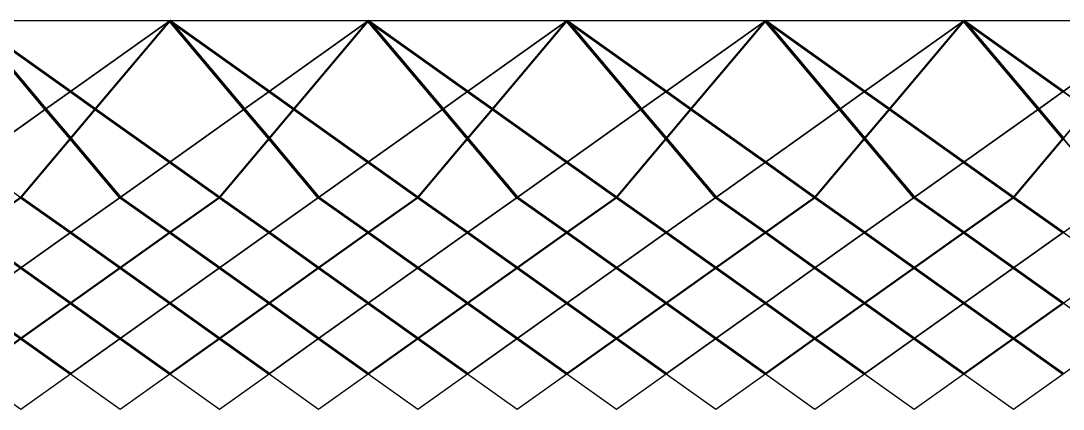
# Model space of a CAD drawing. Extents: x 0 to 143, y 53 to 59.
# Drawn here: x 79.05 to 95.17, y 52.94 to 58.95 of the extents above; entities that cross this region are included whole.
import ezdxf

# ---------------------------------------------------------------- set-up
doc = ezdxf.new("R2010")
doc.units = 0
doc.header["$MEASUREMENT"] = 0
doc.layers.add('Concrete bases', color=31, linetype='CONTINUOUS')
doc.layers.add('Faces', color=7, linetype='CONTINUOUS')
for name, color, linetype, lineweight in [('Tendons 1 internal', 50, 'CONTINUOUS', 50), ('Tendons 2 external', 201, 'CONTINUOUS', 35), ('Tendons 3 middle', 170, 'CONTINUOUS', 60)]:
    doc.layers.add(name, color=color, linetype=linetype, lineweight=lineweight)

msp = doc.modelspace()

# ---------------------------------------------------------------- linework, layer by layer
at = {"layer": 'Concrete bases'}
for points in [[(78.285001, 58.948413), (77.133751, 57.583867), (78.285001, 56.765139), (79.436251, 57.583867)], [(81.355001, 58.948413), (78.285001, 58.948413), (79.820001, 57.856776)], [(78.285001, 58.948413), (79.436251, 57.583867), (79.820001, 57.856776)], [(81.355001, 58.948413), (79.820001, 57.856776), (80.203751, 57.583867)], [(81.355001, 58.948413), (80.203751, 57.583867), (81.355001, 56.765139), (82.506251, 57.583867)], [(81.355001, 58.948413), (82.506251, 57.583866), (82.890001, 57.856776)], [(84.425001, 58.948413), (81.355001, 58.948413), (82.890001, 57.856776)], [(84.425001, 58.948413), (82.890001, 57.856776), (83.273751, 57.583866)], [(84.425001, 58.948413), (83.273751, 57.583866), (84.425001, 56.765139), (85.576251, 57.583867)], [(87.495001, 58.948413), (84.425001, 58.948413), (85.960001, 57.856776)], [(84.425001, 58.948413), (85.576251, 57.583866), (85.960001, 57.856776)], [(87.495001, 58.948413), (85.960001, 57.856776), (86.343751, 57.583866)], [(87.495001, 58.948413), (86.343751, 57.583866), (87.495001, 56.765139), (88.646251, 57.583866)], [(90.565001, 58.948413), (87.495001, 58.948413), (89.030001, 57.856776)], [(87.495001, 58.948413), (88.646251, 57.583866), (89.030001, 57.856776)], [(90.565001, 58.948413), (89.030001, 57.856776), (89.413751, 57.583866)], [(90.565001, 58.948413), (89.413751, 57.583866), (90.565001, 56.765138), (91.716251, 57.583866)], [(90.565001, 58.948413), (91.716251, 57.583866), (92.100001, 57.856776)], [(93.635001, 58.948413), (90.565001, 58.948413), (92.100001, 57.856776)], [(93.635001, 58.948413), (92.100001, 57.856776), (92.483751, 57.583867)], [(93.635001, 58.948413), (92.483751, 57.583867), (93.635001, 56.765139), (94.786251, 57.583867)], [(93.635001, 58.948413), (94.786251, 57.583867), (95.170001, 57.856776)], [(96.705001, 58.948413), (93.635001, 58.948413), (95.170001, 57.856776)], [(96.705001, 58.948413), (95.170001, 57.856776), (95.553751, 57.583867)], [(80.203751, 57.583867), (79.820001, 57.856776), (79.436251, 57.583867), (79.820001, 57.129018)], [(83.273751, 57.583866), (82.890001, 57.856776), (82.506251, 57.583866), (82.890001, 57.129018)], [(86.343751, 57.583866), (85.960001, 57.856776), (85.576251, 57.583866), (85.960001, 57.129018)], [(89.413751, 57.583866), (89.030001, 57.856776), (88.646251, 57.583866), (89.030001, 57.129018)], [(92.483751, 57.583866), (92.100001, 57.856776), (91.716251, 57.583866), (92.100001, 57.129018)], [(95.553751, 57.583867), (95.170001, 57.856776), (94.786251, 57.583867), (95.170001, 57.129018)], [(79.820001, 57.129018), (79.436251, 57.583867), (78.285001, 56.765139), (79.052501, 56.21932)], [(81.355001, 56.765139), (80.203751, 57.583867), (79.820001, 57.129018), (80.587501, 56.21932)], [(82.890001, 57.129018), (82.506251, 57.583866), (81.355001, 56.765139), (82.122501, 56.21932)], [(83.273751, 57.583866), (82.890001, 57.129018), (83.657501, 56.21932), (84.425001, 56.765139)], [(85.960001, 57.129018), (85.576251, 57.583866), (84.425001, 56.765139), (85.192501, 56.21932)], [(87.495001, 56.765139), (86.343751, 57.583866), (85.960001, 57.129018), (86.727501, 56.21932)], [(89.030001, 57.129018), (88.646251, 57.583866), (87.495001, 56.765138), (88.262501, 56.21932)], [(90.565001, 56.765138), (89.413751, 57.583866), (89.030001, 57.129018), (89.797501, 56.21932)], [(92.100001, 57.129018), (91.716251, 57.583866), (90.565001, 56.765138), (91.332501, 56.21932)], [(92.483751, 57.583866), (92.100001, 57.129018), (92.867501, 56.21932), (93.635001, 56.765139)], [(95.170001, 57.129018), (94.786251, 57.583867), (93.635001, 56.765139), (94.402501, 56.21932)], [(95.553751, 57.583867), (95.170001, 57.129018), (95.937501, 56.21932), (96.705001, 56.765139)], [(80.587501, 56.21932), (79.820001, 57.129018), (79.052501, 56.21932), (79.820001, 55.673502)], [(83.657501, 56.21932), (82.890001, 57.129018), (82.122501, 56.21932), (82.890001, 55.673501)], [(86.727501, 56.21932), (85.960001, 57.129018), (85.192501, 56.21932), (85.960001, 55.673501)], [(89.797501, 56.21932), (89.030001, 57.129018), (88.262501, 56.21932), (89.030001, 55.673501)], [(92.867501, 56.21932), (92.100001, 57.129018), (91.332501, 56.21932), (92.100001, 55.673501)], [(95.937501, 56.21932), (95.170001, 57.129018), (94.402501, 56.21932), (95.170001, 55.673502)], [(81.355001, 56.765139), (80.587501, 56.21932), (81.355001, 55.673501), (82.122501, 56.21932)], [(84.425001, 56.765139), (83.657501, 56.21932), (84.425001, 55.673501), (85.192501, 56.21932)], [(87.495001, 56.765138), (86.727501, 56.21932), (87.495001, 55.673501), (88.262501, 56.21932)], [(90.565001, 56.765138), (89.797501, 56.21932), (90.565001, 55.673501), (91.332501, 56.21932)], [(93.635001, 56.765139), (92.867501, 56.21932), (93.635001, 55.673501), (94.402501, 56.21932)], [(79.052501, 56.219319), (78.285001, 55.673501), (79.052501, 55.127682), (79.820001, 55.673501)], [(80.587501, 56.219319), (79.820001, 55.673501), (80.587501, 55.127682), (81.355001, 55.673501)], [(82.122501, 56.219319), (81.355001, 55.673501), (82.122501, 55.127682), (82.890001, 55.673501)], [(83.657501, 56.219319), (82.890001, 55.673501), (83.657501, 55.127682), (84.425001, 55.673501)], [(85.192501, 56.219319), (84.425001, 55.673501), (85.192501, 55.127682), (85.960001, 55.673501)], [(86.727501, 56.219319), (85.960001, 55.673501), (86.727501, 55.127682), (87.495001, 55.673501)], [(88.262501, 56.219319), (87.495001, 55.673501), (88.262501, 55.127682), (89.030001, 55.673501)], [(89.797501, 56.219319), (89.030001, 55.673501), (89.797501, 55.127682), (90.565001, 55.673501)], [(91.332501, 56.219319), (90.565001, 55.673501), (91.332501, 55.127682), (92.100001, 55.673501)], [(92.867501, 56.219319), (92.100001, 55.673501), (92.867501, 55.127682), (93.635001, 55.673501)], [(94.402501, 56.219319), (93.635001, 55.673501), (94.402501, 55.127682), (95.170001, 55.673501)], [(79.820001, 55.673501), (79.052501, 55.127682), (79.820001, 54.581864), (80.587501, 55.127682)], [(81.355001, 55.673501), (80.587501, 55.127682), (81.355001, 54.581864), (82.122501, 55.127682)], [(82.890001, 55.673501), (82.122501, 55.127682), (82.890001, 54.581864), (83.657501, 55.127682)], [(84.425001, 55.673501), (83.657501, 55.127682), (84.425001, 54.581864), (85.192501, 55.127682)], [(85.960001, 55.673501), (85.192501, 55.127682), (85.960001, 54.581864), (86.727501, 55.127682)], [(87.495001, 55.673501), (86.727501, 55.127682), (87.495001, 54.581864), (88.262501, 55.127682)], [(89.030001, 55.673501), (88.262501, 55.127682), (89.030001, 54.581863), (89.797501, 55.127682)], [(90.565001, 55.673501), (89.797501, 55.127682), (90.565001, 54.581863), (91.332501, 55.127682)], [(92.100001, 55.673501), (91.332501, 55.127682), (92.100001, 54.581863), (92.867501, 55.127682)], [(93.635001, 55.673501), (92.867501, 55.127682), (93.635001, 54.581863), (94.402501, 55.127682)], [(95.170002, 55.673501), (94.402502, 55.127682), (95.170002, 54.581863), (95.937502, 55.127682)], [(79.052501, 55.127682), (78.285001, 54.581864), (79.052501, 54.036045), (79.820001, 54.581864)], [(80.587501, 55.127682), (79.820001, 54.581864), (80.587501, 54.036045), (81.355001, 54.581864)], [(82.122501, 55.127682), (81.355001, 54.581864), (82.122501, 54.036045), (82.890001, 54.581864)], [(83.657501, 55.127682), (82.890001, 54.581864), (83.657501, 54.036045), (84.425001, 54.581864)], [(85.192501, 55.127682), (84.425001, 54.581864), (85.192501, 54.036045), (85.960001, 54.581864)], [(86.727501, 55.127682), (85.960001, 54.581863), (86.727501, 54.036045), (87.495001, 54.581863)], [(88.262501, 55.127682), (87.495001, 54.581863), (88.262501, 54.036045), (89.030001, 54.581863)], [(89.797501, 55.127682), (89.030001, 54.581863), (89.797501, 54.036045), (90.565001, 54.581863)], [(91.332501, 55.127682), (90.565001, 54.581863), (91.332501, 54.036045), (92.100001, 54.581863)], [(92.867502, 55.127682), (92.100002, 54.581863), (92.867502, 54.036045), (93.635002, 54.581863)], [(94.402502, 55.127682), (93.635002, 54.581863), (94.402502, 54.036045), (95.170002, 54.581863)], [(79.820001, 54.581864), (79.052501, 54.036045), (79.820001, 53.490226), (80.587501, 54.036045)], [(81.355001, 54.581864), (80.587501, 54.036045), (81.355001, 53.490226), (82.122501, 54.036045)], [(82.890001, 54.581864), (82.122501, 54.036045), (82.890001, 53.490226), (83.657501, 54.036045)], [(84.425001, 54.581864), (83.657501, 54.036045), (84.425001, 53.490226), (85.192501, 54.036045)], [(85.960001, 54.581863), (85.192501, 54.036045), (85.960001, 53.490226), (86.727501, 54.036045)], [(87.495001, 54.581863), (86.727501, 54.036045), (87.495001, 53.490226), (88.262501, 54.036045)], [(89.030002, 54.581863), (88.262502, 54.036045), (89.030002, 53.490226), (89.797502, 54.036045)], [(90.565002, 54.581863), (89.797502, 54.036045), (90.565002, 53.490226), (91.332502, 54.036045)], [(92.100002, 54.581863), (91.332502, 54.036045), (92.100002, 53.490226), (92.867502, 54.036045)], [(93.635002, 54.581863), (92.867502, 54.036045), (93.635002, 53.490226), (94.402502, 54.036045)], [(95.170002, 54.581863), (94.402502, 54.036045), (95.170002, 53.490226), (95.937502, 54.036045)], [(79.052501, 54.036045), (78.285001, 53.490226), (79.052501, 52.944408), (79.820001, 53.490226)], [(80.587501, 54.036045), (79.820001, 53.490226), (80.587501, 52.944408), (81.355001, 53.490226)], [(82.122501, 54.036045), (81.355001, 53.490226), (82.122501, 52.944408), (82.890001, 53.490226)], [(83.657501, 54.036045), (82.890001, 53.490226), (83.657501, 52.944408), (84.425001, 53.490226)], [(85.192501, 54.036045), (84.425001, 53.490226), (85.192501, 52.944408), (85.960001, 53.490226)], [(86.727502, 54.036045), (85.960002, 53.490226), (86.727502, 52.944408), (87.495002, 53.490226)], [(88.262502, 54.036045), (87.495002, 53.490226), (88.262502, 52.944408), (89.030002, 53.490226)], [(89.797502, 54.036045), (89.030002, 53.490226), (89.797502, 52.944408), (90.565002, 53.490226)], [(91.332502, 54.036045), (90.565002, 53.490226), (91.332502, 52.944408), (92.100002, 53.490226)], [(92.867502, 54.036045), (92.100002, 53.490226), (92.867502, 52.944408), (93.635002, 53.490226)], [(94.402502, 54.036045), (93.635002, 53.490226), (94.402502, 52.944408), (95.170002, 53.490226)]]:
    msp.add_lwpolyline(points, close=True, dxfattribs=at)
at = {"layer": 'Faces'}
for points in [[(78.285001, 58.948413), (77.133751, 57.583867), (78.285001, 56.765139), (79.436251, 57.583867)], [(81.355001, 58.948413), (78.285001, 58.948413), (79.820001, 57.856776)], [(78.285001, 58.948413), (79.436251, 57.583867), (79.820001, 57.856776)], [(81.355001, 58.948413), (79.820001, 57.856776), (80.203751, 57.583867)], [(81.355001, 58.948413), (80.203751, 57.583867), (81.355001, 56.765139), (82.506251, 57.583867)], [(81.355001, 58.948413), (82.506251, 57.583866), (82.890001, 57.856776)], [(84.425001, 58.948413), (81.355001, 58.948413), (82.890001, 57.856776)], [(84.425001, 58.948413), (82.890001, 57.856776), (83.273751, 57.583866)], [(84.425001, 58.948413), (83.273751, 57.583866), (84.425001, 56.765139), (85.576251, 57.583867)], [(87.495001, 58.948413), (84.425001, 58.948413), (85.960001, 57.856776)], [(84.425001, 58.948413), (85.576251, 57.583866), (85.960001, 57.856776)], [(87.495001, 58.948413), (85.960001, 57.856776), (86.343751, 57.583866)], [(87.495001, 58.948413), (86.343751, 57.583866), (87.495001, 56.765139), (88.646251, 57.583866)], [(90.565001, 58.948413), (87.495001, 58.948413), (89.030001, 57.856776)], [(87.495001, 58.948413), (88.646251, 57.583866), (89.030001, 57.856776)], [(90.565001, 58.948413), (89.030001, 57.856776), (89.413751, 57.583866)], [(90.565001, 58.948413), (89.413751, 57.583866), (90.565001, 56.765138), (91.716251, 57.583866)], [(90.565001, 58.948413), (91.716251, 57.583866), (92.100001, 57.856776)], [(93.635001, 58.948413), (90.565001, 58.948413), (92.100001, 57.856776)], [(93.635001, 58.948413), (92.100001, 57.856776), (92.483751, 57.583867)], [(93.635001, 58.948413), (92.483751, 57.583867), (93.635001, 56.765139), (94.786251, 57.583867)], [(93.635001, 58.948413), (94.786251, 57.583867), (95.170001, 57.856776)], [(96.705001, 58.948413), (93.635001, 58.948413), (95.170001, 57.856776)], [(96.705001, 58.948413), (95.170001, 57.856776), (95.553751, 57.583867)], [(80.203751, 57.583867), (79.820001, 57.856776), (79.436251, 57.583867), (79.820001, 57.129018)], [(83.273751, 57.583866), (82.890001, 57.856776), (82.506251, 57.583866), (82.890001, 57.129018)], [(86.343751, 57.583866), (85.960001, 57.856776), (85.576251, 57.583866), (85.960001, 57.129018)], [(89.413751, 57.583866), (89.030001, 57.856776), (88.646251, 57.583866), (89.030001, 57.129018)], [(92.483751, 57.583866), (92.100001, 57.856776), (91.716251, 57.583866), (92.100001, 57.129018)], [(95.553751, 57.583867), (95.170001, 57.856776), (94.786251, 57.583867), (95.170001, 57.129018)], [(79.820001, 57.129018), (79.436251, 57.583867), (78.285001, 56.765139), (79.052501, 56.21932)], [(81.355001, 56.765139), (80.203751, 57.583867), (79.820001, 57.129018), (80.587501, 56.21932)], [(82.890001, 57.129018), (82.506251, 57.583866), (81.355001, 56.765139), (82.122501, 56.21932)], [(83.273751, 57.583866), (82.890001, 57.129018), (83.657501, 56.21932), (84.425001, 56.765139)], [(85.960001, 57.129018), (85.576251, 57.583866), (84.425001, 56.765139), (85.192501, 56.21932)], [(87.495001, 56.765139), (86.343751, 57.583866), (85.960001, 57.129018), (86.727501, 56.21932)], [(89.030001, 57.129018), (88.646251, 57.583866), (87.495001, 56.765138), (88.262501, 56.21932)], [(90.565001, 56.765138), (89.413751, 57.583866), (89.030001, 57.129018), (89.797501, 56.21932)], [(92.100001, 57.129018), (91.716251, 57.583866), (90.565001, 56.765138), (91.332501, 56.21932)], [(92.483751, 57.583866), (92.100001, 57.129018), (92.867501, 56.21932), (93.635001, 56.765139)], [(95.170001, 57.129018), (94.786251, 57.583867), (93.635001, 56.765139), (94.402501, 56.21932)], [(95.553751, 57.583867), (95.170001, 57.129018), (95.937501, 56.21932), (96.705001, 56.765139)], [(80.587501, 56.21932), (79.820001, 57.129018), (79.052501, 56.21932), (79.820001, 55.673502)], [(83.657501, 56.21932), (82.890001, 57.129018), (82.122501, 56.21932), (82.890001, 55.673501)], [(86.727501, 56.21932), (85.960001, 57.129018), (85.192501, 56.21932), (85.960001, 55.673501)], [(89.797501, 56.21932), (89.030001, 57.129018), (88.262501, 56.21932), (89.030001, 55.673501)], [(92.867501, 56.21932), (92.100001, 57.129018), (91.332501, 56.21932), (92.100001, 55.673501)], [(95.937501, 56.21932), (95.170001, 57.129018), (94.402501, 56.21932), (95.170001, 55.673502)], [(81.355001, 56.765139), (80.587501, 56.21932), (81.355001, 55.673501), (82.122501, 56.21932)], [(84.425001, 56.765139), (83.657501, 56.21932), (84.425001, 55.673501), (85.192501, 56.21932)], [(87.495001, 56.765138), (86.727501, 56.21932), (87.495001, 55.673501), (88.262501, 56.21932)], [(90.565001, 56.765138), (89.797501, 56.21932), (90.565001, 55.673501), (91.332501, 56.21932)], [(93.635001, 56.765139), (92.867501, 56.21932), (93.635001, 55.673501), (94.402501, 56.21932)], [(79.052501, 56.219319), (78.285001, 55.673501), (79.052501, 55.127682), (79.820001, 55.673501)], [(80.587501, 56.219319), (79.820001, 55.673501), (80.587501, 55.127682), (81.355001, 55.673501)], [(82.122501, 56.219319), (81.355001, 55.673501), (82.122501, 55.127682), (82.890001, 55.673501)], [(83.657501, 56.219319), (82.890001, 55.673501), (83.657501, 55.127682), (84.425001, 55.673501)], [(85.192501, 56.219319), (84.425001, 55.673501), (85.192501, 55.127682), (85.960001, 55.673501)], [(86.727501, 56.219319), (85.960001, 55.673501), (86.727501, 55.127682), (87.495001, 55.673501)], [(88.262501, 56.219319), (87.495001, 55.673501), (88.262501, 55.127682), (89.030001, 55.673501)], [(89.797501, 56.219319), (89.030001, 55.673501), (89.797501, 55.127682), (90.565001, 55.673501)], [(91.332501, 56.219319), (90.565001, 55.673501), (91.332501, 55.127682), (92.100001, 55.673501)], [(92.867501, 56.219319), (92.100001, 55.673501), (92.867501, 55.127682), (93.635001, 55.673501)], [(94.402501, 56.219319), (93.635001, 55.673501), (94.402501, 55.127682), (95.170001, 55.673501)], [(79.820001, 55.673501), (79.052501, 55.127682), (79.820001, 54.581864), (80.587501, 55.127682)], [(81.355001, 55.673501), (80.587501, 55.127682), (81.355001, 54.581864), (82.122501, 55.127682)], [(82.890001, 55.673501), (82.122501, 55.127682), (82.890001, 54.581864), (83.657501, 55.127682)], [(84.425001, 55.673501), (83.657501, 55.127682), (84.425001, 54.581864), (85.192501, 55.127682)], [(85.960001, 55.673501), (85.192501, 55.127682), (85.960001, 54.581864), (86.727501, 55.127682)], [(87.495001, 55.673501), (86.727501, 55.127682), (87.495001, 54.581864), (88.262501, 55.127682)], [(89.030001, 55.673501), (88.262501, 55.127682), (89.030001, 54.581863), (89.797501, 55.127682)], [(90.565001, 55.673501), (89.797501, 55.127682), (90.565001, 54.581863), (91.332501, 55.127682)], [(92.100001, 55.673501), (91.332501, 55.127682), (92.100001, 54.581863), (92.867501, 55.127682)], [(93.635001, 55.673501), (92.867501, 55.127682), (93.635001, 54.581863), (94.402501, 55.127682)], [(95.170002, 55.673501), (94.402502, 55.127682), (95.170002, 54.581863), (95.937502, 55.127682)], [(79.052501, 55.127682), (78.285001, 54.581864), (79.052501, 54.036045), (79.820001, 54.581864)], [(80.587501, 55.127682), (79.820001, 54.581864), (80.587501, 54.036045), (81.355001, 54.581864)], [(82.122501, 55.127682), (81.355001, 54.581864), (82.122501, 54.036045), (82.890001, 54.581864)], [(83.657501, 55.127682), (82.890001, 54.581864), (83.657501, 54.036045), (84.425001, 54.581864)], [(85.192501, 55.127682), (84.425001, 54.581864), (85.192501, 54.036045), (85.960001, 54.581864)], [(86.727501, 55.127682), (85.960001, 54.581863), (86.727501, 54.036045), (87.495001, 54.581863)], [(88.262501, 55.127682), (87.495001, 54.581863), (88.262501, 54.036045), (89.030001, 54.581863)], [(89.797501, 55.127682), (89.030001, 54.581863), (89.797501, 54.036045), (90.565001, 54.581863)], [(91.332501, 55.127682), (90.565001, 54.581863), (91.332501, 54.036045), (92.100001, 54.581863)], [(92.867502, 55.127682), (92.100002, 54.581863), (92.867502, 54.036045), (93.635002, 54.581863)], [(94.402502, 55.127682), (93.635002, 54.581863), (94.402502, 54.036045), (95.170002, 54.581863)], [(79.820001, 54.581864), (79.052501, 54.036045), (79.820001, 53.490226), (80.587501, 54.036045)], [(81.355001, 54.581864), (80.587501, 54.036045), (81.355001, 53.490226), (82.122501, 54.036045)], [(82.890001, 54.581864), (82.122501, 54.036045), (82.890001, 53.490226), (83.657501, 54.036045)], [(84.425001, 54.581864), (83.657501, 54.036045), (84.425001, 53.490226), (85.192501, 54.036045)], [(85.960001, 54.581863), (85.192501, 54.036045), (85.960001, 53.490226), (86.727501, 54.036045)], [(87.495001, 54.581863), (86.727501, 54.036045), (87.495001, 53.490226), (88.262501, 54.036045)], [(89.030002, 54.581863), (88.262502, 54.036045), (89.030002, 53.490226), (89.797502, 54.036045)], [(90.565002, 54.581863), (89.797502, 54.036045), (90.565002, 53.490226), (91.332502, 54.036045)], [(92.100002, 54.581863), (91.332502, 54.036045), (92.100002, 53.490226), (92.867502, 54.036045)], [(93.635002, 54.581863), (92.867502, 54.036045), (93.635002, 53.490226), (94.402502, 54.036045)], [(95.170002, 54.581863), (94.402502, 54.036045), (95.170002, 53.490226), (95.937502, 54.036045)], [(79.052501, 54.036045), (78.285001, 53.490226), (79.052501, 52.944408), (79.820001, 53.490226)], [(80.587501, 54.036045), (79.820001, 53.490226), (80.587501, 52.944408), (81.355001, 53.490226)], [(82.122501, 54.036045), (81.355001, 53.490226), (82.122501, 52.944408), (82.890001, 53.490226)], [(83.657501, 54.036045), (82.890001, 53.490226), (83.657501, 52.944408), (84.425001, 53.490226)], [(85.192501, 54.036045), (84.425001, 53.490226), (85.192501, 52.944408), (85.960001, 53.490226)], [(86.727502, 54.036045), (85.960002, 53.490226), (86.727502, 52.944408), (87.495002, 53.490226)], [(88.262502, 54.036045), (87.495002, 53.490226), (88.262502, 52.944408), (89.030002, 53.490226)], [(89.797502, 54.036045), (89.030002, 53.490226), (89.797502, 52.944408), (90.565002, 53.490226)], [(91.332502, 54.036045), (90.565002, 53.490226), (91.332502, 52.944408), (92.100002, 53.490226)], [(92.867502, 54.036045), (92.100002, 53.490226), (92.867502, 52.944408), (93.635002, 53.490226)], [(94.402502, 54.036045), (93.635002, 53.490226), (94.402502, 52.944408), (95.170002, 53.490226)]]:
    msp.add_3dface(points, dxfattribs=at)
at = {"layer": 'Tendons 1 internal', "color": 1, "linetype": 'Continuous', "ltscale": 250}
for p, q in [((81.355002, 58.948412, 0.4), (80.203752, 57.583865, 0.4)), ((84.425002, 58.948412, 0.4), (83.273752, 57.583865, 0.4)), ((87.495002, 58.948412, 0.4), (86.343752, 57.583865, 0.4)), ((90.565002, 58.948412, 0.4), (89.413752, 57.583865, 0.4)), ((93.635002, 58.948412, 0.4), (92.483752, 57.583865, 0.4))]:
    msp.add_line(p, q, dxfattribs=at)
at = {"layer": 'Tendons 1 internal', "linetype": 'Continuous', "ltscale": 250}
for p, q in [((79.820002, 57.129017, 0.4), (80.203752, 57.583865, 0.4)), ((83.273752, 57.583865, 0.4), (82.890002, 57.129016, 0.4)), ((86.343752, 57.583865, 0.4), (85.960002, 57.129016, 0.4)), ((89.413752, 57.583865, 0.4), (89.030002, 57.129016, 0.4)), ((92.100002, 57.129016, 0.4), (92.483752, 57.583865, 0.4)), ((79.820002, 57.129017, 0.4), (79.052502, 56.219319, 0.4)), ((82.890002, 57.129016, 0.4), (82.122502, 56.219319, 0.4)), ((85.960002, 57.129016, 0.4), (85.192502, 56.219319, 0.4)), ((88.262502, 56.219318, 0.4), (89.030002, 57.129016, 0.4)), ((91.332502, 56.219318, 0.4), (92.100002, 57.129016, 0.4)), ((94.402502, 56.219319, 0.4), (95.170002, 57.129016, 0.4)), ((79.052502, 56.219318, 0.4), (78.285002, 55.6735, 0.4)), ((81.355002, 55.6735, 0.4), (82.122502, 56.219319, 0.4)), ((85.192502, 56.219318, 0.4), (84.425002, 55.673499, 0.4)), ((87.495002, 55.6735, 0.4), (88.262502, 56.219318, 0.4)), ((91.332502, 56.219318, 0.4), (90.565002, 55.673499, 0.4)), ((93.635002, 55.6735, 0.4), (94.402502, 56.219318, 0.4)), ((80.587502, 55.127681, 0.4), (81.355002, 55.6735, 0.4)), ((83.657502, 55.127681, 0.4), (84.425002, 55.673499, 0.4)), ((87.495002, 55.673499, 0.4), (86.727502, 55.127681, 0.4)), ((89.797502, 55.127681, 0.4), (90.565002, 55.673499, 0.4)), ((93.635002, 55.673499, 0.4), (92.867502, 55.127681, 0.4)), ((79.820002, 54.581862, 0.4), (80.587502, 55.127681, 0.4)), ((82.890002, 54.581862, 0.4), (83.657502, 55.127681, 0.4)), ((85.960002, 54.581862, 0.4), (86.727502, 55.127681, 0.4)), ((89.797502, 55.127681, 0.4), (89.030002, 54.581862, 0.4)), ((92.100002, 54.581862, 0.4), (92.867502, 55.127681, 0.4)), ((79.052502, 54.036044, 0.4), (79.820002, 54.581862, 0.4)), ((82.122502, 54.036044, 0.4), (82.890002, 54.581862, 0.4)), ((85.192502, 54.036044, 0.4), (85.960002, 54.581862, 0.4)), ((88.262502, 54.036044, 0.4), (89.030002, 54.581862, 0.4)), ((92.100002, 54.581862, 0.4), (91.332502, 54.036043, 0.4)), ((95.170002, 54.581862, 0.4), (94.402502, 54.036043, 0.4)), ((78.285002, 53.490225, 0.4), (79.052502, 54.036044, 0.4)), ((81.355002, 53.490225, 0.4), (82.122502, 54.036044, 0.4)), ((84.425002, 53.490225, 0.4), (85.192502, 54.036044, 0.4)), ((87.495002, 53.490225, 0.4), (88.262502, 54.036044, 0.4)), ((90.565002, 53.490225, 0.4), (91.332502, 54.036043, 0.4)), ((93.635002, 53.490225, 0.4), (94.402502, 54.036043, 0.4))]:
    msp.add_line(p, q, dxfattribs=at)
at = {"layer": 'Tendons 2 external', "color": 1, "linetype": 'Continuous', "ltscale": 250}
for p, q in [((81.355002, 58.948412, 0.9), (79.820002, 57.856775, 0.9)), ((82.890002, 57.856774, 0.9), (84.425002, 58.948412, 0.9)), ((85.960002, 57.856774, 0.9), (87.495002, 58.948412, 0.9)), ((90.565002, 58.948412, 0.9), (89.030002, 57.856774, 0.9)), ((93.635001, 58.948412, 0.9), (92.100001, 57.856775, 0.9))]:
    msp.add_line(p, q, dxfattribs=at)
at = {"layer": 'Tendons 2 external', "linetype": 'Continuous', "ltscale": 250}
for p, q in [((79.820002, 57.856775, 0.9), (79.436252, 57.583865, 0.9)), ((82.506252, 57.583865, 0.9), (82.890002, 57.856774, 0.9)), ((85.960002, 57.856774, 0.9), (85.576252, 57.583865, 0.9)), ((88.646252, 57.583865, 0.9), (89.030002, 57.856774, 0.9)), ((91.716252, 57.583865, 0.9), (92.100002, 57.856774, 0.9)), ((95.170002, 57.856775, 0.9), (94.786252, 57.583865, 0.9)), ((78.285002, 56.765138, 0.9), (79.436252, 57.583865, 0.9)), ((82.506252, 57.583865, 0.9), (81.355002, 56.765137, 0.9)), ((84.425002, 56.765137, 0.9), (85.576252, 57.583865, 0.9)), ((88.646252, 57.583865, 0.9), (87.495002, 56.765137, 0.9)), ((91.716252, 57.583865, 0.9), (90.565002, 56.765137, 0.9)), ((94.786251, 57.583865, 0.9), (93.635001, 56.765137, 0.9)), ((81.355002, 56.765137, 0.9), (80.587502, 56.219319, 0.9)), ((83.657502, 56.219319, 0.9), (84.425002, 56.765137, 0.9)), ((86.727502, 56.219319, 0.9), (87.495002, 56.765137, 0.9)), ((90.565002, 56.765137, 0.9), (89.797502, 56.219318, 0.9)), ((92.867502, 56.219318, 0.9), (93.635002, 56.765137, 0.9)), ((80.587502, 56.219318, 0.9), (79.820002, 55.673499, 0.9)), ((82.890002, 55.6735, 0.9), (83.657502, 56.219318, 0.9)), ((85.960002, 55.6735, 0.9), (86.727502, 56.219319, 0.9)), ((89.797502, 56.219318, 0.9), (89.030002, 55.673499, 0.9)), ((92.867502, 56.219318, 0.9), (92.100002, 55.673499, 0.9)), ((79.820002, 55.673499, 0.9), (79.052502, 55.127681, 0.9)), ((82.122502, 55.127681, 0.9), (82.890002, 55.673499, 0.9)), ((85.960002, 55.673499, 0.9), (85.192502, 55.127681, 0.9)), ((88.262502, 55.127681, 0.9), (89.030002, 55.673499, 0.9)), ((91.332502, 55.127681, 0.9), (92.100002, 55.673499, 0.9)), ((95.170002, 55.673499, 0.9), (94.402502, 55.127681, 0.9)), ((79.052502, 55.127681, 0.9), (78.285002, 54.581862, 0.9)), ((82.122502, 55.127681, 0.9), (81.355002, 54.581862, 0.9)), ((85.192502, 55.127681, 0.9), (84.425002, 54.581862, 0.9)), ((87.495002, 54.581862, 0.9), (88.262502, 55.127681, 0.9)), ((90.565002, 54.581862, 0.9), (91.332502, 55.127681, 0.9)), ((93.635002, 54.581862, 0.9), (94.402502, 55.127681, 0.9)), ((80.587502, 54.036044, 0.9), (81.355002, 54.581862, 0.9)), ((83.657502, 54.036044, 0.9), (84.425002, 54.581862, 0.9)), ((87.495002, 54.581862, 0.9), (86.727502, 54.036043, 0.9)), ((90.565002, 54.581862, 0.9), (89.797502, 54.036043, 0.9)), ((93.635002, 54.581862, 0.9), (92.867502, 54.036043, 0.9)), ((79.820002, 53.490225, 0.9), (80.587502, 54.036044, 0.9)), ((83.657502, 54.036044, 0.9), (82.890002, 53.490225, 0.9)), ((85.960002, 53.490225, 0.9), (86.727502, 54.036043, 0.9)), ((89.030002, 53.490225, 0.9), (89.797502, 54.036043, 0.9)), ((92.867502, 54.036043, 0.9), (92.100002, 53.490225, 0.9))]:
    msp.add_line(p, q, dxfattribs=at)
at = {"layer": 'Tendons 3 middle', "color": 1, "linetype": 'Continuous', "ltscale": 250}
for p, q in [((78.285002, 58.948411, 0.65), (79.820002, 57.856774, 0.65)), ((79.436252, 57.583865, 0.65), (78.285002, 58.948411, 0.65)), ((81.355002, 58.948411, 0.65), (82.890002, 57.856774, 0.65)), ((81.355002, 58.948411, 0.65), (82.506252, 57.583864, 0.65)), ((84.425002, 58.948411, 0.65), (85.960002, 57.856774, 0.65)), ((85.576252, 57.583865, 0.65), (84.425002, 58.948411, 0.65)), ((87.495002, 58.948411, 0.65), (89.030002, 57.856774, 0.65)), ((88.646252, 57.583864, 0.65), (87.495002, 58.948411, 0.65)), ((90.565002, 58.948411, 0.65), (91.716252, 57.583864, 0.65)), ((92.100002, 57.856774, 0.65), (90.565002, 58.948411, 0.65)), ((93.635001, 58.948411, 0.65), (95.170002, 57.856774, 0.65)), ((94.786251, 57.583865, 0.65), (93.635001, 58.948411, 0.65))]:
    msp.add_line(p, q, dxfattribs=at)
at = {"layer": 'Tendons 3 middle', "linetype": 'Continuous', "ltscale": 250}
for p, q in [((80.203751, 57.583865, 0.65), (79.820001, 57.856774, 0.65)), ((83.273752, 57.583864, 0.65), (82.890002, 57.856774, 0.65)), ((86.343752, 57.583864, 0.65), (85.960002, 57.856774, 0.65)), ((89.413752, 57.583864, 0.65), (89.030002, 57.856774, 0.65)), ((92.483752, 57.583864, 0.65), (92.100002, 57.856774, 0.65)), ((79.820001, 57.129016, 0.65), (79.436251, 57.583865, 0.65)), ((80.203751, 57.583865, 0.65), (81.355002, 56.765137, 0.65)), ((82.506252, 57.583864, 0.65), (82.890002, 57.129016, 0.65)), ((83.273752, 57.583864, 0.65), (84.425002, 56.765137, 0.65)), ((85.960002, 57.129016, 0.65), (85.576252, 57.583864, 0.65)), ((87.495002, 56.765137, 0.65), (86.343752, 57.583864, 0.65)), ((88.646252, 57.583864, 0.65), (89.030002, 57.129016, 0.65)), ((90.565002, 56.765136, 0.65), (89.413752, 57.583864, 0.65)), ((92.100002, 57.129016, 0.65), (91.716252, 57.583864, 0.65)), ((93.635002, 56.765137, 0.65), (92.483752, 57.583864, 0.65)), ((95.170001, 57.129016, 0.65), (94.786251, 57.583865, 0.65)), ((80.587502, 56.219318, 0.65), (79.820001, 57.129016, 0.65)), ((82.890002, 57.129016, 0.65), (83.657502, 56.219318, 0.65)), ((86.727502, 56.219318, 0.65), (85.960002, 57.129016, 0.65)), ((89.030002, 57.129016, 0.65), (89.797502, 56.219318, 0.65)), ((92.867502, 56.219318, 0.65), (92.100002, 57.129016, 0.65)), ((81.355002, 56.765137, 0.65), (82.122502, 56.219318, 0.65)), ((84.425002, 56.765137, 0.65), (85.192502, 56.219318, 0.65)), ((87.495002, 56.765136, 0.65), (88.262502, 56.219318, 0.65)), ((90.565002, 56.765136, 0.65), (91.332502, 56.219318, 0.65)), ((94.402502, 56.219318, 0.65), (93.635002, 56.765137, 0.65)), ((79.820002, 55.673499, 0.65), (79.052502, 56.219317, 0.65)), ((80.587502, 56.219318, 0.65), (81.355002, 55.673499, 0.65)), ((82.890002, 55.673499, 0.65), (82.122502, 56.219317, 0.65)), ((83.657502, 56.219318, 0.65), (84.425002, 55.673499, 0.65)), ((85.960002, 55.673499, 0.65), (85.192502, 56.219317, 0.65)), ((86.727502, 56.219318, 0.65), (87.495002, 55.673499, 0.65)), ((88.262501, 56.219318, 0.65), (89.030001, 55.673499, 0.65)), ((90.565002, 55.673499, 0.65), (89.797502, 56.219317, 0.65)), ((92.100002, 55.673499, 0.65), (91.332502, 56.219317, 0.65)), ((92.867502, 56.219318, 0.65), (93.635002, 55.673499, 0.65)), ((95.170002, 55.673499, 0.65), (94.402502, 56.219317, 0.65)), ((79.052502, 55.12768, 0.65), (78.285002, 55.673499, 0.65)), ((80.587502, 55.12768, 0.65), (79.820002, 55.673499, 0.65)), ((82.122502, 55.12768, 0.65), (81.355002, 55.673499, 0.65)), ((83.657502, 55.12768, 0.65), (82.890002, 55.673499, 0.65)), ((84.425002, 55.673499, 0.65), (85.192502, 55.12768, 0.65)), ((86.727502, 55.12768, 0.65), (85.960002, 55.673499, 0.65)), ((87.495002, 55.673499, 0.65), (88.262502, 55.12768, 0.65)), ((89.797502, 55.12768, 0.65), (89.030002, 55.673499, 0.65)), ((91.332502, 55.12768, 0.65), (90.565002, 55.673499, 0.65)), ((92.867502, 55.12768, 0.65), (92.100002, 55.673499, 0.65)), ((94.402502, 55.12768, 0.65), (93.635002, 55.673499, 0.65)), ((79.820002, 54.581862, 0.65), (79.052502, 55.12768, 0.65)), ((80.587502, 55.12768, 0.65), (81.355002, 54.581862, 0.65)), ((82.890002, 54.581862, 0.65), (82.122502, 55.12768, 0.65)), ((83.657502, 55.12768, 0.65), (84.425002, 54.581862, 0.65)), ((85.960002, 54.581862, 0.65), (85.192502, 55.12768, 0.65)), ((86.727502, 55.12768, 0.65), (87.495002, 54.581862, 0.65)), ((88.262502, 55.12768, 0.65), (89.030002, 54.581861, 0.65)), ((90.565002, 54.581861, 0.65), (89.797502, 55.12768, 0.65)), ((92.100002, 54.581861, 0.65), (91.332502, 55.12768, 0.65)), ((92.867502, 55.12768, 0.65), (93.635002, 54.581861, 0.65)), ((95.170002, 54.581861, 0.65), (94.402502, 55.12768, 0.65)), ((78.285002, 54.581862, 0.65), (79.052502, 54.036043, 0.65)), ((80.587502, 54.036043, 0.65), (79.820002, 54.581862, 0.65)), ((81.355002, 54.581862, 0.65), (82.122502, 54.036043, 0.65)), ((83.657502, 54.036043, 0.65), (82.890002, 54.581862, 0.65)), ((85.192502, 54.036043, 0.65), (84.425002, 54.581862, 0.65)), ((85.960002, 54.581861, 0.65), (86.727502, 54.036043, 0.65)), ((88.262502, 54.036043, 0.65), (87.495002, 54.581861, 0.65)), ((89.030002, 54.581861, 0.65), (89.797502, 54.036043, 0.65)), ((90.565002, 54.581861, 0.65), (91.332502, 54.036043, 0.65)), ((92.867502, 54.036043, 0.65), (92.100002, 54.581861, 0.65)), ((93.635002, 54.581861, 0.65), (94.402502, 54.036043, 0.65)), ((79.052502, 54.036043, 0.65), (79.820002, 53.490224, 0.65)), ((80.587502, 54.036043, 0.65), (81.355002, 53.490224, 0.65)), ((82.122502, 54.036043, 0.65), (82.890002, 53.490224, 0.65)), ((83.657502, 54.036043, 0.65), (84.425002, 53.490224, 0.65)), ((85.192502, 54.036043, 0.65), (85.960002, 53.490224, 0.65)), ((87.495002, 53.490224, 0.65), (86.727502, 54.036043, 0.65)), ((88.262502, 54.036043, 0.65), (89.030002, 53.490224, 0.65)), ((89.797502, 54.036043, 0.65), (90.565002, 53.490224, 0.65)), ((91.332502, 54.036043, 0.65), (92.100002, 53.490224, 0.65)), ((93.635002, 53.490224, 0.65), (92.867502, 54.036043, 0.65)), ((95.170002, 53.490224, 0.65), (94.402502, 54.036043, 0.65))]:
    msp.add_line(p, q, dxfattribs=at)

doc.saveas('drawing.dxf')
